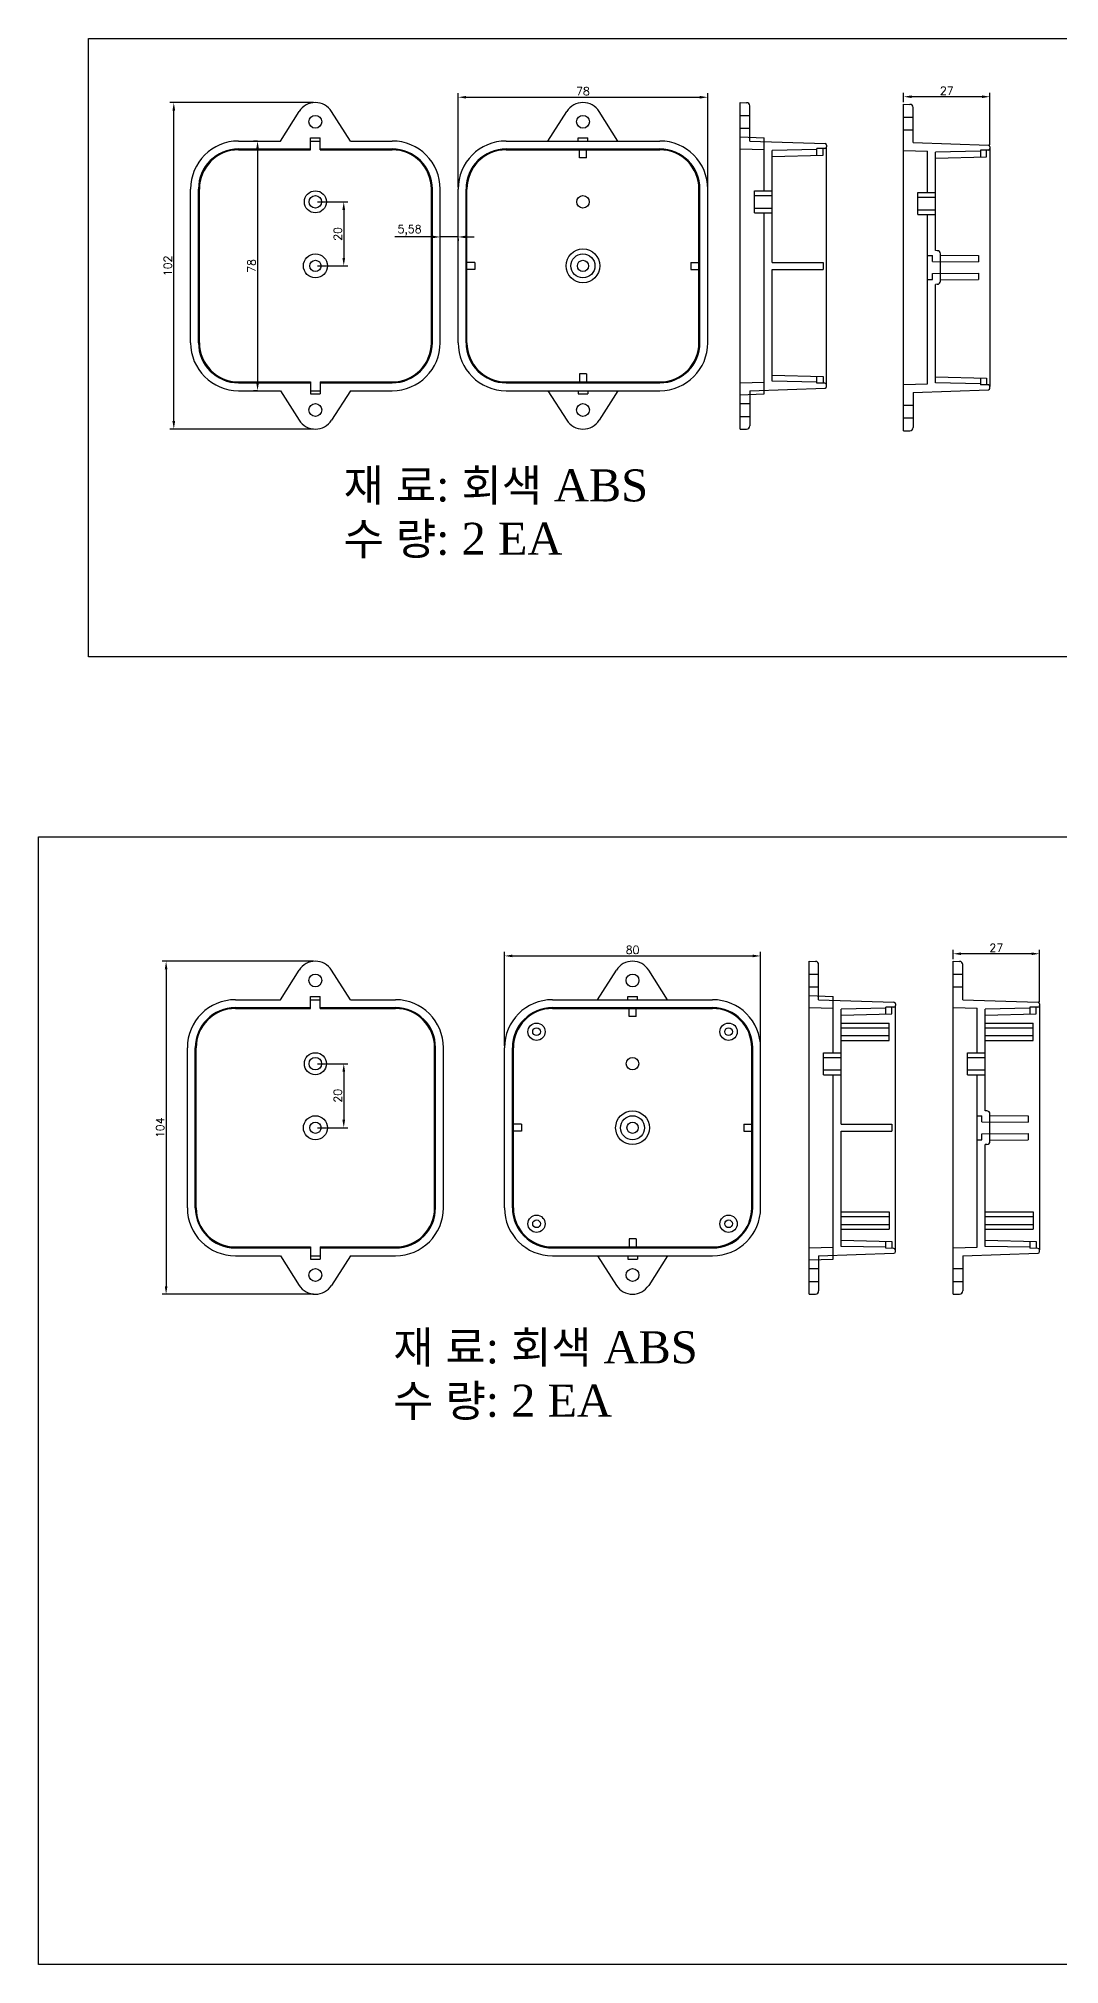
# Model space of a CAD drawing. Extents: x 577 to 1433, y 27 to 1135.
# Drawn here: x 577 to 896, y 27 to 628 of the extents above; entities that cross this region are included whole.
import ezdxf

# ---------------------------------------------------------------- set-up
doc = ezdxf.new("R2010")
doc.units = 0
doc.layers.get('0').update_dxf_attribs({"linetype": 'CONTINUOUS'})
doc.layers.get('DEFPOINTS').update_dxf_attribs({"linetype": 'CONTINUOUS'})
doc.styles.get("Standard").update_dxf_attribs({"font": 'txt.shx', "bigfont": 'whgtxt.shx'})
doc.dimstyles.new('ISO-25', dxfattribs={"dimtxt": 2.5, "dimasz": 2.5, "dimexe": 1.25, "dimexo": 0.625, "dimtad": 1, "dimtxsty": 'STANDARD', "dimcen": 2.5, "dimazin": 3, "dimtfac": 1, "dimtmove": 0, "dimatfit": 3})

# ---------------------------------------------------------------- blocks, each defined once
blk = doc.blocks.new('*D32')
at = {"color": 0}
for p, q in [((708.09, 582.11), (708.09, 611.4)), ((710.59, 610.15), (783.59, 610.15)), ((786.09, 582.11), (786.09, 611.4))]:
    blk.add_line(p, q, dxfattribs=at)
for points in [[(710.59, 610.57), (710.59, 609.74), (708.09, 610.15)], [(783.59, 610.57), (783.59, 609.74), (786.09, 610.15)]]:
    blk.add_solid(points, dxfattribs=at)
at = {"layer": 'DEFPOINTS', "color": 0}
for p in [(786.09, 610.15), (708.09, 581.48), (786.09, 581.48)]:
    blk.add_point(p, dxfattribs=at)
at = {"color": 0, "insert": (747.09, 612.03), "char_height": 2.5, "attachment_point": 5}
blk.add_mtext('78', dxfattribs=at)
blk = doc.blocks.new('*D33')
at = {"color": 0}
for p, q in [((664.13, 577.48), (673.62, 577.48)), ((672.37, 574.98), (672.37, 559.98)), ((664.13, 557.48), (673.62, 557.48))]:
    blk.add_line(p, q, dxfattribs=at)
for points in [[(671.95, 574.98), (672.79, 574.98), (672.37, 577.48)], [(671.95, 559.98), (672.79, 559.98), (672.37, 557.48)]]:
    blk.add_solid(points, dxfattribs=at)
at = {"layer": 'DEFPOINTS', "color": 0}
for p in [(663.51, 577.48), (663.51, 557.48), (672.37, 557.48)]:
    blk.add_point(p, dxfattribs=at)
at = {"color": 0, "insert": (670.5, 567.48), "char_height": 2.5, "attachment_point": 5, "rotation": 90}
blk.add_mtext('20', dxfattribs=at)
blk = doc.blocks.new('*D36')
at = {"color": 0}
for p, q in [((645.41, 596.48), (644.19, 596.48)), ((645.44, 593.98), (645.44, 520.98)), ((645.41, 518.48), (644.19, 518.48))]:
    blk.add_line(p, q, dxfattribs=at)
for points in [[(645.02, 593.98), (645.85, 593.98), (645.44, 596.48)], [(645.02, 520.98), (645.85, 520.98), (645.44, 518.48)]]:
    blk.add_solid(points, dxfattribs=at)
at = {"layer": 'DEFPOINTS', "color": 0}
for p in [(646.04, 596.48), (645.44, 518.48), (646.04, 518.48)]:
    blk.add_point(p, dxfattribs=at)
at = {"color": 0, "insert": (643.56, 557.48), "char_height": 2.5, "attachment_point": 5, "rotation": 90}
blk.add_mtext('78', dxfattribs=at)
blk = doc.blocks.new('*D37')
at = {"color": 0}
for p, q in [((700.01, 566.52), (688.34, 566.52)), ((702.51, 567.15), (702.51, 567.77)), ((708.09, 566.52), (702.51, 566.52)), ((708.09, 565.9), (708.09, 565.27)), ((710.59, 566.52), (713.09, 566.52))]:
    blk.add_line(p, q, dxfattribs=at)
for points in [[(700.01, 566.94), (700.01, 566.1), (702.51, 566.52)], [(710.59, 566.94), (710.59, 566.1), (708.09, 566.52)]]:
    blk.add_solid(points, dxfattribs=at)
at = {"layer": 'DEFPOINTS', "color": 0}
for p in [(702.51, 566.52), (702.51, 566.52), (708.09, 566.52)]:
    blk.add_point(p, dxfattribs=at)
at = {"color": 0, "insert": (692.92, 568.6), "char_height": 2.5, "attachment_point": 5}
blk.add_mtext('5,58', dxfattribs=at)
blk = doc.blocks.new('*D39')
at = {"color": 0}
for p, q in [((847.24, 608.59), (847.24, 611.57)), ((871.74, 610.32), (849.74, 610.32)), ((874.24, 595.27), (874.24, 611.57))]:
    blk.add_line(p, q, dxfattribs=at)
for points in [[(849.74, 610.73), (849.74, 609.9), (847.24, 610.32)], [(871.74, 610.73), (871.74, 609.9), (874.24, 610.32)]]:
    blk.add_solid(points, dxfattribs=at)
at = {"layer": 'DEFPOINTS', "color": 0}
for p in [(847.24, 610.32), (847.24, 607.97), (874.24, 594.65)]:
    blk.add_point(p, dxfattribs=at)
at = {"color": 0, "insert": (860.74, 612.19), "char_height": 2.5, "attachment_point": 5}
blk.add_mtext('27', dxfattribs=at)
blk = doc.blocks.new('*D24')
at = {"color": 0}
for p, q in [((662.88, 608.49), (618.02, 608.49)), ((619.27, 508.98), (619.27, 605.99)), ((662.88, 506.48), (618.02, 506.48))]:
    blk.add_line(p, q, dxfattribs=at)
for points in [[(618.85, 605.99), (619.69, 605.99), (619.27, 608.49)], [(618.85, 508.98), (619.69, 508.98), (619.27, 506.48)]]:
    blk.add_solid(points, dxfattribs=at)
at = {"layer": 'DEFPOINTS', "color": 0}
for p in [(619.27, 608.49), (663.51, 608.49), (663.51, 506.48)]:
    blk.add_point(p, dxfattribs=at)
at = {"color": 0, "insert": (617.39, 557.48), "char_height": 2.5, "attachment_point": 5, "rotation": 90}
blk.add_mtext('102', dxfattribs=at)
blk = doc.blocks.new('*D70')
at = {"color": 0}
for p, q in [((722.58, 313.9), (722.58, 343.19)), ((802.58, 313.9), (802.58, 343.19)), ((725.08, 341.94), (800.08, 341.94))]:
    blk.add_line(p, q, dxfattribs=at)
for points in [[(725.08, 342.36), (725.08, 341.52), (722.58, 341.94)], [(800.08, 342.36), (800.08, 341.52), (802.58, 341.94)]]:
    blk.add_solid(points, dxfattribs=at)
at = {"layer": 'DEFPOINTS', "color": 0}
for p in [(802.58, 341.94), (722.58, 313.27), (802.58, 313.27)]:
    blk.add_point(p, dxfattribs=at)
at = {"color": 0, "insert": (762.58, 343.81), "char_height": 2.5, "attachment_point": 5}
blk.add_mtext('80', dxfattribs=at)
blk = doc.blocks.new('*D71')
at = {"color": 0}
for p, q in [((664.13, 308.27), (673.62, 308.27)), ((672.37, 305.77), (672.37, 290.77)), ((664.13, 288.27), (673.62, 288.27))]:
    blk.add_line(p, q, dxfattribs=at)
for points in [[(671.95, 305.77), (672.79, 305.77), (672.37, 308.27)], [(671.95, 290.77), (672.79, 290.77), (672.37, 288.27)]]:
    blk.add_solid(points, dxfattribs=at)
at = {"layer": 'DEFPOINTS', "color": 0}
for p in [(663.51, 308.27), (663.51, 288.27), (672.37, 288.27)]:
    blk.add_point(p, dxfattribs=at)
at = {"color": 0, "insert": (670.5, 298.27), "char_height": 2.5, "attachment_point": 5, "rotation": 90}
blk.add_mtext('20', dxfattribs=at)
blk = doc.blocks.new('*D72')
at = {"color": 0}
for p, q in [((862.73, 340.9), (862.73, 343.87)), ((889.73, 327.57), (889.73, 343.87)), ((887.23, 342.62), (865.23, 342.62))]:
    blk.add_line(p, q, dxfattribs=at)
for points in [[(865.23, 343.03), (865.23, 342.2), (862.73, 342.62)], [(887.23, 343.03), (887.23, 342.2), (889.73, 342.62)]]:
    blk.add_solid(points, dxfattribs=at)
at = {"layer": 'DEFPOINTS', "color": 0}
for p in [(862.73, 342.62), (862.73, 340.27), (889.73, 326.95)]:
    blk.add_point(p, dxfattribs=at)
at = {"color": 0, "insert": (876.23, 344.49), "char_height": 2.5, "attachment_point": 5}
blk.add_mtext('27', dxfattribs=at)
blk = doc.blocks.new('*D75')
at = {"color": 0}
for p, q in [((662.88, 340.27), (615.62, 340.27)), ((616.87, 337.77), (616.87, 238.77)), ((662.88, 236.27), (615.62, 236.27))]:
    blk.add_line(p, q, dxfattribs=at)
for points in [[(616.46, 337.77), (617.29, 337.77), (616.87, 340.27)], [(616.46, 238.77), (617.29, 238.77), (616.87, 236.27)]]:
    blk.add_solid(points, dxfattribs=at)
at = {"layer": 'DEFPOINTS', "color": 0}
for p in [(663.51, 340.27), (616.87, 236.27), (663.51, 236.27)]:
    blk.add_point(p, dxfattribs=at)
at = {"color": 0, "insert": (615, 288.27), "char_height": 2.5, "attachment_point": 5, "rotation": 90}
blk.add_mtext('104', dxfattribs=at)

msp = doc.modelspace()

# ---------------------------------------------------------------- linework, layer by layer
for p, q in [((796.184, 506.483), (796.184, 608.486)), ((796.184, 608.486), (798.201, 608.45)), ((847.235, 607.97), (849.253, 607.935)), ((847.235, 505.967), (847.235, 607.97)), ((652.565, 596.484), (658.447, 605.711)), ((674.45, 596.484), (668.568, 605.711)), ((736.147, 596.484), (742.029, 605.711)), ((758.032, 596.484), (752.15, 605.711)), ((796.184, 604.484), (799.184, 604.484)), ((799.184, 596.484), (799.184, 607.451)), ((847.235, 603.969), (850.235, 603.969)), ((850.235, 595.969), (850.235, 606.935)), ((639.508, 596.484), (652.565, 596.484)), ((674.45, 596.484), (687.508, 596.484)), ((723.089, 596.484), (771.089, 596.484)), ((796.184, 600.484), (799.184, 600.484)), ((799.184, 596.484), (822.728, 595.662)), ((847.235, 599.969), (850.235, 599.969)), ((850.235, 595.969), (873.779, 595.146)), ((639.508, 594.014), (662.008, 594.014)), ((639.508, 593.724), (662.008, 593.724)), ((665.008, 594.014), (687.508, 594.014)), ((665.008, 593.724), (687.508, 593.724)), ((723.089, 594.014), (771.089, 594.014)), ((723.089, 593.724), (771.089, 593.724)), ((745.989, 591.214), (745.989, 594.014)), ((748.189, 591.214), (745.989, 591.214)), ((748.189, 591.214), (748.189, 594.014)), ((796.184, 594.009), (803.684, 593.813)), ((803.684, 580.934), (803.684, 593.813)), ((820.184, 593.792), (806.184, 593.548)), ((806.184, 558.584), (806.184, 593.548)), ((806.184, 591.626), (822.084, 592.042)), ((822.688, 594.153), (820.184, 594.131)), ((820.184, 591.992), (820.184, 594.131)), ((822.084, 592.042), (822.084, 594.148)), ((823.184, 595.163), (823.184, 594.653)), ((823.184, 520.316), (823.184, 594.653)), ((847.235, 593.494), (854.735, 593.297)), ((854.735, 580.419), (854.735, 593.297)), ((871.235, 593.277), (857.235, 593.032)), ((857.235, 562.243), (857.235, 593.032)), ((857.235, 591.11), (873.135, 591.526)), ((873.74, 593.637), (871.235, 593.615)), ((871.235, 593.615), (871.235, 591.477)), ((873.135, 591.526), (873.135, 593.632)), ((874.235, 594.648), (874.235, 594.137)), ((874.235, 594.137), (874.235, 519.8)), ((624.508, 533.484), (624.508, 581.484)), ((626.978, 533.484), (626.978, 581.484)), ((627.268, 533.484), (627.268, 581.484)), ((699.748, 533.484), (699.748, 581.484)), ((700.038, 533.484), (700.038, 581.484)), ((702.508, 533.484), (702.508, 581.484)), ((708.089, 533.484), (708.089, 581.484)), ((710.559, 533.484), (710.559, 581.484)), ((710.849, 533.484), (710.849, 581.484)), ((783.329, 533.484), (783.329, 581.484)), ((783.619, 533.484), (783.619, 581.484)), ((786.089, 533.484), (786.089, 581.484)), ((800.684, 574.034), (800.684, 580.934)), ((800.684, 580.934), (806.184, 580.934)), ((800.684, 579.434), (806.184, 579.434)), ((851.735, 573.519), (851.735, 580.419)), ((851.735, 580.419), (857.235, 580.419)), ((851.735, 578.919), (857.235, 578.919)), ((800.684, 575.534), (806.184, 575.534)), ((800.684, 574.034), (806.184, 574.034)), ((803.684, 521.156), (803.684, 574.034)), ((851.735, 575.019), (857.235, 575.019)), ((851.735, 573.519), (857.235, 573.519)), ((854.735, 520.64), (854.735, 573.519)), ((854.735, 560.732), (856.235, 560.719)), ((856.235, 558.845), (856.235, 560.719)), ((857.735, 562.219), (857.235, 562.243)), ((857.735, 562.219), (857.735, 562.219)), ((858.735, 552.72), (858.735, 561.219)), ((858.735, 560.824), (870.685, 560.72)), ((870.685, 560.719), (870.685, 558.719)), ((713.359, 558.584), (710.559, 558.584)), ((713.359, 556.384), (710.559, 556.384)), ((713.359, 558.584), (713.359, 556.384)), ((780.819, 558.584), (780.819, 556.384)), ((780.819, 558.584), (783.619, 558.584)), ((780.819, 556.384), (783.619, 556.384)), ((806.184, 558.584), (822.084, 558.584)), ((806.184, 556.384), (822.084, 556.384)), ((806.184, 521.421), (806.184, 556.384)), ((822.084, 558.584), (822.084, 556.384)), ((856.235, 558.845), (870.685, 558.719)), ((856.235, 555.093), (870.685, 555.219)), ((856.235, 553.219), (856.235, 555.093)), ((870.685, 555.219), (870.685, 553.219)), ((854.735, 553.206), (856.235, 553.219)), ((857.783, 551.721), (857.235, 551.695)), ((857.235, 520.905), (857.235, 551.695)), ((857.735, 551.719), (857.735, 551.719)), ((857.735, 551.719), (857.735, 551.719)), ((858.735, 553.114), (870.685, 553.219)), ((748.189, 523.754), (745.989, 523.754)), ((745.989, 523.754), (745.989, 520.954)), ((748.189, 523.754), (748.189, 520.954)), ((639.508, 521.244), (662.008, 521.244)), ((639.508, 520.954), (662.008, 520.954)), ((639.508, 518.484), (652.565, 518.484)), ((652.565, 518.484), (658.447, 509.258)), ((665.008, 521.244), (687.508, 521.244)), ((665.008, 520.954), (687.508, 520.954)), ((674.45, 518.484), (668.568, 509.258)), ((674.45, 518.484), (687.508, 518.484)), ((723.089, 521.244), (771.089, 521.244)), ((723.089, 520.954), (771.089, 520.954)), ((723.089, 518.484), (771.089, 518.484)), ((736.147, 518.484), (742.029, 509.258)), ((758.032, 518.484), (752.15, 509.258)), ((796.184, 520.959), (803.684, 521.156)), ((799.184, 518.484), (822.71, 519.306)), ((799.184, 518.484), (799.184, 507.518)), ((806.184, 523.343), (822.084, 522.926)), ((820.184, 521.176), (806.184, 521.421)), ((820.184, 520.838), (820.184, 522.976)), ((822.688, 520.816), (820.184, 520.838)), ((822.084, 522.926), (822.084, 520.821)), ((823.184, 519.805), (823.184, 520.316)), ((847.235, 520.443), (854.735, 520.64)), ((850.235, 517.969), (873.761, 518.79)), ((850.235, 517.969), (850.235, 507.002)), ((857.235, 522.827), (873.135, 522.411)), ((871.235, 520.661), (857.235, 520.905)), ((871.235, 522.461), (871.235, 520.322)), ((873.74, 520.3), (871.235, 520.322)), ((873.135, 522.411), (873.135, 520.305)), ((874.235, 519.29), (874.235, 519.8)), ((796.184, 514.484), (799.184, 514.484)), ((847.235, 513.969), (850.235, 513.969)), ((796.184, 510.484), (799.184, 510.484)), ((796.184, 506.483), (798.201, 506.518)), ((847.235, 509.969), (850.235, 509.969)), ((847.235, 505.967), (849.253, 506.003)), ((652.565, 328.27), (658.447, 337.497)), ((674.45, 328.27), (668.568, 337.497)), ((751.64, 328.27), (757.522, 337.497)), ((773.525, 328.27), (767.643, 337.497)), ((817.707, 236.269), (817.707, 340.272)), ((817.707, 340.272), (819.724, 340.237)), ((820.707, 328.27), (820.707, 339.237)), ((862.728, 340.272), (864.746, 340.237)), ((862.728, 236.269), (862.728, 340.272)), ((865.728, 328.27), (865.728, 339.237)), ((817.707, 336.27), (820.707, 336.27)), ((817.707, 332.27), (820.707, 332.27)), ((862.728, 336.27), (865.728, 336.27)), ((862.728, 332.27), (865.728, 332.27)), ((638.508, 328.27), (652.565, 328.27)), ((638.508, 325.8), (662.008, 325.8)), ((638.508, 325.51), (662.008, 325.51)), ((665.008, 325.8), (688.508, 325.8)), ((665.008, 325.51), (688.508, 325.51)), ((674.45, 328.27), (688.508, 328.27)), ((737.582, 328.27), (787.582, 328.27)), ((737.582, 325.8), (787.582, 325.8)), ((737.582, 325.51), (787.582, 325.51)), ((761.482, 323), (761.482, 325.8)), ((763.682, 323), (763.682, 325.8)), ((817.707, 325.796), (825.207, 325.599)), ((820.707, 328.27), (844.251, 327.448)), ((825.207, 311.72), (825.207, 325.599)), ((841.707, 325.579), (827.707, 325.334)), ((827.707, 289.37), (827.707, 325.334)), ((844.211, 325.939), (841.707, 325.917)), ((841.707, 323.779), (841.707, 325.917)), ((843.607, 323.828), (843.607, 325.934)), ((844.707, 326.95), (844.707, 326.439)), ((844.707, 250.102), (844.707, 326.439)), ((862.728, 325.796), (870.228, 325.599)), ((865.728, 328.27), (889.272, 327.448)), ((870.228, 311.72), (870.228, 325.599)), ((886.728, 325.579), (872.728, 325.334)), ((872.728, 293.544), (872.728, 325.334)), ((889.232, 325.939), (886.728, 325.917)), ((886.728, 325.917), (886.728, 323.779)), ((888.628, 323.828), (888.628, 325.934)), ((889.728, 326.95), (889.728, 326.439)), ((889.728, 326.439), (889.728, 250.102)), ((763.682, 323), (761.482, 323)), ((827.707, 323.412), (843.607, 323.828)), ((872.728, 323.412), (888.628, 323.828)), ((623.508, 263.27), (623.508, 313.27)), ((625.978, 263.27), (625.978, 313.27)), ((626.268, 263.27), (626.268, 313.27)), ((700.748, 263.27), (700.748, 313.27)), ((701.038, 263.27), (701.038, 313.27)), ((703.508, 263.27), (703.508, 313.27)), ((722.582, 263.27), (722.582, 313.27)), ((725.052, 263.27), (725.052, 313.27)), ((725.342, 263.27), (725.342, 313.27)), ((799.822, 263.27), (799.822, 313.27)), ((800.112, 263.27), (800.112, 313.27)), ((802.582, 263.27), (802.582, 313.27)), ((822.207, 304.82), (822.207, 311.72)), ((822.207, 311.72), (827.707, 311.72)), ((822.207, 310.22), (827.707, 310.22)), ((867.228, 304.82), (867.228, 311.72)), ((867.228, 311.72), (872.728, 311.72)), ((867.228, 310.22), (872.728, 310.22)), ((822.207, 306.32), (827.707, 306.32)), ((822.207, 304.82), (827.707, 304.82)), ((825.207, 250.942), (825.207, 304.82)), ((867.228, 306.32), (872.728, 306.32)), ((867.228, 304.82), (872.728, 304.82)), ((870.228, 250.942), (870.228, 304.82)), ((727.852, 289.37), (725.052, 289.37)), ((727.852, 289.37), (727.852, 287.17)), ((797.312, 289.37), (797.312, 287.17)), ((797.312, 289.37), (800.112, 289.37)), ((827.707, 289.37), (843.607, 289.37)), ((843.607, 289.37), (843.607, 287.17)), ((870.228, 292.034), (871.728, 292.02)), ((871.728, 290.147), (871.728, 292.02)), ((871.728, 290.147), (886.178, 290.02)), ((873.228, 293.52), (872.728, 293.544)), ((873.228, 293.52), (873.228, 293.52)), ((874.228, 284.022), (874.228, 292.52)), ((874.228, 292.126), (886.178, 292.022)), ((886.178, 292.02), (886.178, 290.02)), ((727.852, 287.17), (725.052, 287.17)), ((797.312, 287.17), (800.112, 287.17)), ((827.707, 287.17), (843.607, 287.17)), ((827.707, 251.207), (827.707, 287.17)), ((870.228, 284.507), (871.728, 284.52)), ((871.728, 286.394), (886.178, 286.52)), ((871.728, 284.52), (871.728, 286.394)), ((873.276, 283.023), (872.728, 282.997)), ((872.728, 251.207), (872.728, 282.997)), ((873.228, 283.02), (873.228, 283.02)), ((873.228, 283.02), (873.228, 283.02)), ((874.228, 284.416), (886.178, 284.52)), ((886.178, 286.52), (886.178, 284.52)), ((763.682, 253.54), (761.482, 253.54)), ((761.482, 253.54), (761.482, 250.74)), ((763.682, 253.54), (763.682, 250.74)), ((827.707, 253.129), (843.607, 252.713)), ((841.707, 250.624), (841.707, 252.762)), ((843.607, 252.713), (843.607, 250.607)), ((872.728, 253.129), (888.628, 252.713)), ((886.728, 252.762), (886.728, 250.624)), ((888.628, 252.713), (888.628, 250.607)), ((638.508, 251.03), (662.008, 251.03)), ((638.508, 250.74), (662.008, 250.74)), ((638.508, 248.27), (652.565, 248.27)), ((652.565, 248.27), (658.447, 239.044)), ((665.008, 251.03), (688.508, 251.03)), ((665.008, 250.74), (688.508, 250.74)), ((674.45, 248.27), (668.568, 239.044)), ((674.45, 248.27), (688.508, 248.27)), ((737.582, 251.03), (787.582, 251.03)), ((737.582, 250.74), (787.582, 250.74)), ((737.582, 248.27), (787.582, 248.27)), ((751.64, 248.27), (757.522, 239.044)), ((773.525, 248.27), (767.643, 239.044)), ((817.707, 250.745), (825.207, 250.942)), ((820.707, 248.27), (844.233, 249.092)), ((820.707, 248.27), (820.707, 237.304)), ((841.707, 250.962), (827.707, 251.207)), ((844.211, 250.602), (841.707, 250.624)), ((844.707, 249.591), (844.707, 250.102)), ((862.728, 250.745), (870.228, 250.942)), ((865.728, 248.27), (889.254, 249.092)), ((865.728, 248.27), (865.728, 237.304)), ((886.728, 250.962), (872.728, 251.207)), ((889.232, 250.602), (886.728, 250.624)), ((889.728, 249.591), (889.728, 250.102)), ((817.707, 244.27), (820.707, 244.27)), ((862.728, 244.27), (865.728, 244.27)), ((817.707, 240.27), (820.707, 240.27)), ((817.707, 236.269), (819.724, 236.304)), ((862.728, 240.27), (865.728, 240.27)), ((862.728, 236.269), (864.746, 236.304))]:
    msp.add_line(p, q)
at = {"color": 3}
for p, q in [((662.008, 593.724), (662.008, 597.484)), ((662.008, 597.484), (665.008, 597.484)), ((662.008, 596.484), (665.008, 596.484)), ((665.008, 593.724), (665.008, 597.484)), ((745.589, 596.484), (745.589, 597.484)), ((745.589, 597.484), (748.589, 597.484)), ((748.589, 596.484), (748.589, 597.484)), ((796.184, 597.746), (803.684, 597.484)), ((803.684, 593.813), (803.684, 597.484)), ((662.008, 521.244), (662.008, 517.484)), ((662.008, 518.484), (665.008, 518.484)), ((662.008, 517.484), (665.008, 517.484)), ((665.008, 521.244), (665.008, 517.484)), ((745.589, 518.484), (745.589, 517.484)), ((745.589, 517.484), (748.589, 517.484)), ((748.589, 518.484), (748.589, 517.484)), ((796.184, 517.222), (803.684, 517.484)), ((803.684, 517.484), (803.684, 521.156)), ((662.008, 325.51), (662.008, 329.27)), ((662.008, 329.27), (665.008, 329.27)), ((662.008, 328.27), (665.008, 328.27)), ((665.008, 325.51), (665.008, 329.27)), ((761.082, 328.27), (761.082, 329.27)), ((761.082, 329.27), (764.082, 329.27)), ((764.082, 328.27), (764.082, 329.27)), ((817.707, 329.532), (825.207, 329.27)), ((825.207, 325.599), (825.207, 329.27)), ((662.008, 251.03), (662.008, 247.27)), ((662.008, 248.27), (665.008, 248.27)), ((662.008, 247.27), (665.008, 247.27)), ((665.008, 251.03), (665.008, 247.27)), ((761.082, 248.27), (761.082, 247.27)), ((761.082, 247.27), (764.082, 247.27)), ((764.082, 248.27), (764.082, 247.27)), ((817.707, 247.009), (825.207, 247.27)), ((825.207, 247.27), (825.207, 250.942))]:
    msp.add_line(p, q, dxfattribs=at)
at = {"color": 5}
for p, q in [((827.707, 320.97), (842.707, 320.97)), ((827.707, 319.47), (842.707, 319.47)), ((842.707, 315.57), (842.707, 320.97)), ((872.728, 320.97), (887.728, 320.97)), ((872.728, 319.47), (887.728, 319.47)), ((887.728, 315.57), (887.728, 320.97)), ((827.707, 317.07), (842.707, 317.07)), ((827.707, 315.57), (842.707, 315.57)), ((872.728, 317.07), (887.728, 317.07)), ((872.728, 315.57), (887.728, 315.57)), ((827.707, 262.002), (842.707, 262.002)), ((827.707, 260.502), (842.707, 260.502)), ((842.707, 262.002), (842.707, 256.602)), ((872.728, 262.002), (887.728, 262.002)), ((872.728, 260.502), (887.728, 260.502)), ((887.728, 262.002), (887.728, 256.602)), ((827.707, 258.102), (842.707, 258.102)), ((827.707, 256.602), (842.707, 256.602)), ((872.728, 258.102), (887.728, 258.102)), ((872.728, 256.602), (887.728, 256.602))]:
    msp.add_line(p, q, dxfattribs=at)
for points in [[(592.671, 628.497), (1337.83, 628.497), (1337.83, 435.389), (592.671, 435.389)], [(577.013, 379.158), (1432.685, 379.158), (1432.685, 26.915), (577.013, 26.915)]]:
    msp.add_lwpolyline(points, close=True)
for centre, radius in [((663.508, 602.484), 2), ((747.089, 602.484), 2), ((663.508, 577.484), 3.45), ((663.508, 577.484), 1.95), ((747.089, 577.484), 1.95), ((663.508, 557.484), 3.75), ((747.089, 557.484), 5.274), ((747.089, 557.484), 3.75), ((663.508, 557.484), 1.75), ((747.089, 557.484), 1.75), ((663.508, 512.484), 2), ((747.089, 512.484), 2), ((663.508, 334.27), 2), ((762.582, 334.27), 2), ((663.508, 308.27), 3.45), ((663.508, 308.27), 1.95), ((762.582, 308.27), 1.95), ((663.508, 288.27), 3.75), ((663.508, 288.27), 1.75), ((762.582, 288.27), 5.274), ((762.582, 288.27), 3.75), ((762.582, 288.27), 1.75), ((663.508, 242.27), 2), ((762.582, 242.27), 2)]:
    msp.add_circle(centre, radius)
for centre, radius in [((732.582, 318.27), 2.7), ((732.582, 318.27), 1.2), ((792.582, 318.27), 2.7), ((792.582, 318.27), 1.2), ((732.582, 258.27), 2.7), ((732.582, 258.27), 1.2), ((792.582, 258.27), 2.7), ((792.582, 258.27), 1.2)]:
    msp.add_circle(centre, radius, dxfattribs=at)
for centre, radius, start, end in [((663.508, 602.484), 6.001, 32.520009, 147.479991), ((747.089, 602.484), 6.001, 32.520009, 147.479991), ((798.184, 607.451), 1, 0, 89), ((849.235, 606.935), 1, 0, 89), ((639.508, 581.484), 15, 90, 180), ((687.508, 581.484), 15, 0, 90), ((723.089, 581.484), 15, 90, 180), ((771.089, 581.484), 15, 0, 90), ((822.684, 595.163), 0.5, 360, 87), ((639.508, 581.484), 12.53, 90, 180), ((639.508, 581.484), 12.24, 90, 180), ((687.508, 581.484), 12.53, 0, 90), ((687.508, 581.484), 12.24, 0, 90), ((723.089, 581.484), 12.53, 90, 180), ((723.089, 581.484), 12.24, 90, 180), ((771.089, 581.484), 12.53, 0, 90), ((771.089, 581.484), 12.24, 0, 90), ((822.684, 594.653), 0.5, 270.5, 0), ((873.735, 594.137), 0.5, 270.5, 0), ((873.735, 594.648), 0.5, 360, 87), ((857.735, 561.219), 1, 0, 90), ((857.735, 552.72), 1, 272.733204, 0), ((639.508, 533.484), 15, 180, 270), ((639.508, 533.484), 12.53, 180, 270), ((639.508, 533.484), 12.24, 180, 270), ((687.508, 533.484), 15, 270, 0), ((687.508, 533.484), 12.53, 270, 0), ((687.508, 533.484), 12.24, 270, 0), ((723.089, 533.484), 15, 180, 270), ((723.089, 533.484), 12.53, 180, 270), ((723.089, 533.484), 12.24, 180, 270), ((771.089, 533.484), 15, 270, 0), ((771.089, 533.484), 12.53, 270, 0), ((771.089, 533.484), 12.24, 270, 0), ((822.684, 520.316), 0.5, 360, 89.5), ((822.684, 519.805), 0.5, 273, 0), ((873.735, 519.8), 0.5, 360, 89.5), ((873.735, 519.29), 0.5, 273, 0), ((663.508, 512.484), 6.001, 212.520009, 327.479991), ((747.089, 512.484), 6.001, 212.520009, 327.479991), ((798.184, 507.518), 1, 271, 0), ((849.235, 507.002), 1, 271, 0), ((663.508, 334.27), 6.001, 32.520009, 147.479991), ((762.582, 334.27), 6.001, 32.520009, 147.479991), ((819.707, 339.237), 1, 0, 89), ((864.728, 339.237), 1, 0, 89), ((638.508, 313.27), 15, 90, 180), ((638.508, 313.27), 12.53, 90, 180), ((638.508, 313.27), 12.24, 90, 180), ((688.508, 313.27), 15, 0, 90), ((688.508, 313.27), 12.53, 0, 90), ((688.508, 313.27), 12.24, 0, 90), ((737.582, 313.27), 15, 90, 180), ((737.582, 313.27), 12.53, 90, 180), ((737.582, 313.27), 12.24, 90, 180), ((787.582, 313.27), 15, 0, 90), ((787.582, 313.27), 12.53, 0, 90), ((787.582, 313.27), 12.24, 0, 90), ((844.207, 326.439), 0.5, 270.5, 0), ((844.207, 326.95), 0.5, 360, 87), ((889.228, 326.439), 0.5, 270.5, 0), ((889.228, 326.95), 0.5, 360, 87), ((873.228, 292.52), 1, 0, 90), ((873.228, 284.022), 1, 272.733204, 0), ((638.508, 263.27), 15, 180, 270), ((638.508, 263.27), 12.53, 180, 270), ((638.508, 263.27), 12.24, 180, 270), ((688.508, 263.27), 15, 270, 0), ((688.508, 263.27), 12.53, 270, 0), ((688.508, 263.27), 12.24, 270, 0), ((737.582, 263.27), 15, 180, 270), ((737.582, 263.27), 12.53, 180, 270), ((737.582, 263.27), 12.24, 180, 270), ((787.582, 263.27), 15, 270, 0), ((787.582, 263.27), 12.53, 270, 0), ((787.582, 263.27), 12.24, 270, 0), ((844.207, 250.102), 0.5, 360, 89.5), ((844.207, 249.591), 0.5, 273, 0), ((889.228, 250.102), 0.5, 360, 89.5), ((889.228, 249.591), 0.5, 273, 0), ((663.508, 242.27), 6.001, 212.520009, 327.479991), ((762.582, 242.27), 6.001, 212.520009, 327.479991), ((819.707, 237.304), 1, 271, 0), ((864.728, 237.304), 1, 271, 0)]:
    msp.add_arc(centre, radius, start, end)

# ---------------------------------------------------------------- texts
at = {"char_height": 10, "attachment_point": 1}
for insert in [(672.333, 493.913), (687.826, 224.699)]:
    msp.add_mtext('{\\fBatang|b0|i0|c129|p18;재 료: 회색 ABS\\P수 량: 2 EA}', dxfattribs=dict(at, insert=insert))

# ---------------------------------------------------------------- dimensions: what is measured, and where the dimension line sits
for base, p1, p2, picture, middle in [((786.089, 610.153), (708.089, 581.484), (786.089, 581.484), '*D32', (747.089, 612.028)), ((847.235, 610.316), (874.235, 594.648), (847.235, 607.97), '*D39', (860.735, 612.191)), ((702.508, 566.521), (708.089, 566.521), (702.508, 566.521), '*D37', (692.924, 568.605)), ((802.582, 341.939), (722.582, 313.27), (802.582, 313.27), '*D70', (762.582, 343.814)), ((862.728, 342.618), (889.728, 326.95), (862.728, 340.272), '*D72', (876.228, 344.493))]:
    dim = msp.add_linear_dim(base=base, p1=p1, p2=p2, dimstyle='ISO-25')
    dim.commit()
    dim.dimension.update_dxf_attribs({"geometry": picture, "text_midpoint": middle})
for base, p1, p2, picture, middle in [((619.269, 608.486), (663.508, 506.483), (663.508, 608.486), '*D24', (617.394, 557.484)), ((645.436, 518.484), (646.036, 596.484), (646.036, 518.484), '*D36', (643.561, 557.484)), ((672.37, 557.484), (663.508, 577.484), (663.508, 557.484), '*D33', (670.495, 567.484)), ((616.872, 236.269), (663.508, 340.272), (663.508, 236.269), '*D75', (614.997, 288.27)), ((672.37, 288.27), (663.508, 308.27), (663.508, 288.27), '*D71', (670.495, 298.27))]:
    dim = msp.add_linear_dim(base=base, p1=p1, p2=p2, angle=90, dimstyle='ISO-25')
    dim.commit()
    dim.dimension.update_dxf_attribs({"geometry": picture, "text_midpoint": middle})

doc.saveas('drawing.dxf')
